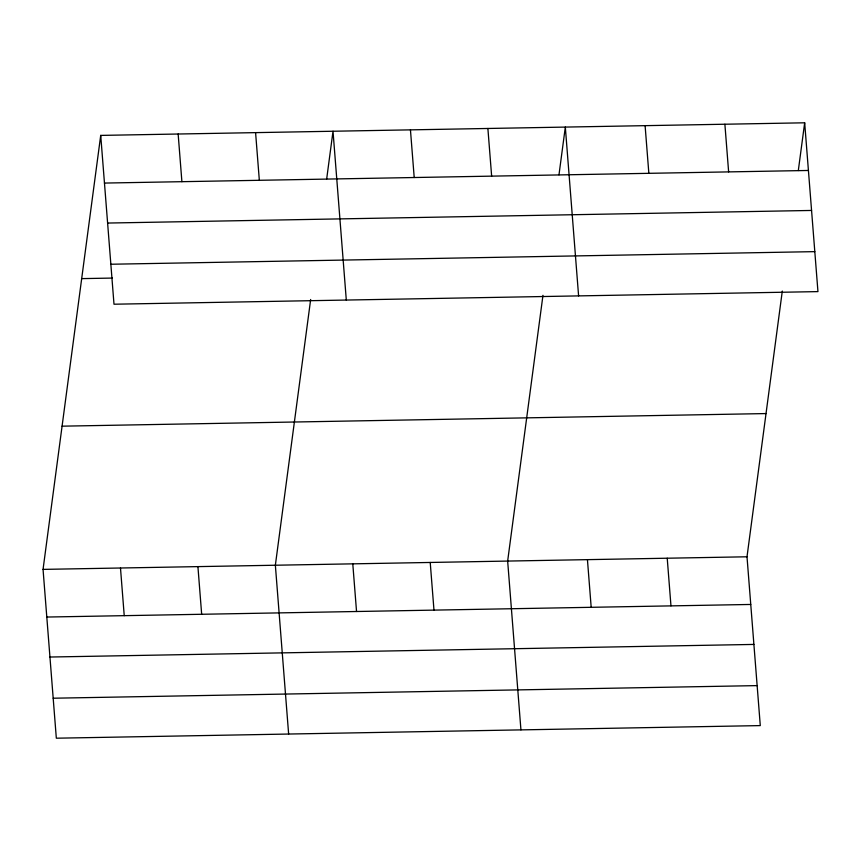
<?xml version="1.0" encoding="UTF-8"?>
<svg xmlns="http://www.w3.org/2000/svg" width="861" height="861" viewBox="0 0 861 861"><rect width="100%" height="100%" fill="white"/><g stroke="black" fill="none" stroke-linecap="round" stroke-linejoin="round"><path stroke-width="1.29" d="M782.305 291.05L747.004 556.787L760.285 725.597L56.331 738.2L43.05 569.39L100.715 135.403L804.669 122.8L817.95 291.61L113.996 304.213L100.715 135.403M310.66 299.488L275.359 565.225L288.639 734.035M326.674 178.98L333.013 131.249L346.305 300.058M542.968 295.334L507.656 561.071L520.937 729.88M558.983 174.826L565.322 127.084L578.603 295.893M798.319 170.543L804.669 122.8M104.472 183.07L808.414 170.467M107.614 223.053L811.557 210.45M110.854 264.241L814.807 251.638M81.687 278.62L112.393 278.071M62.078 426.173L766.032 413.571M43.05 569.39L747.004 556.787M46.806 617.046L750.749 604.454M49.949 657.029L753.892 644.426M53.188 698.217L757.142 685.614M724.887 124.232L728.632 171.899M645.104 125.663L648.85 173.33M667.221 558.208L670.967 605.875M587.439 559.639L591.184 607.306M487.886 128.472L491.642 176.139M410.449 129.86L414.206 177.527M430.22 562.459L433.976 610.115M352.784 563.837L356.54 611.504M255.588 132.637L259.333 180.293M178.152 134.015L181.897 181.682M197.922 566.613L201.668 614.28M120.486 568.002L124.232 615.669"/></g></svg>
